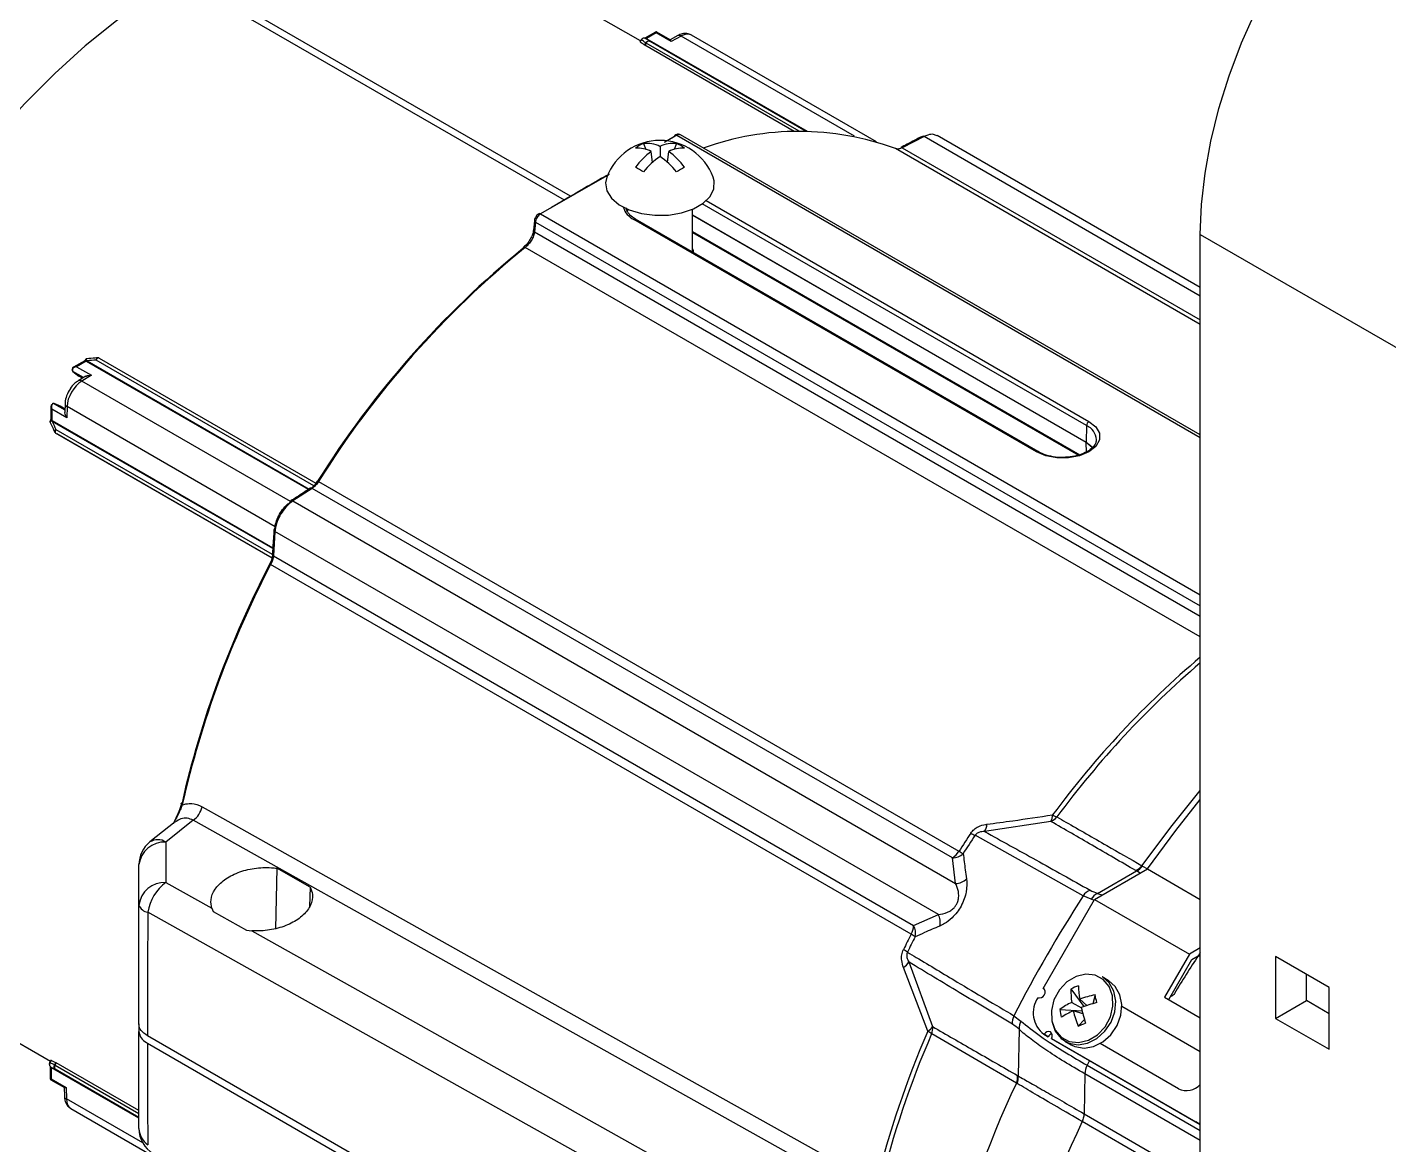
# Model space of a CAD drawing. Extents: x 8 to 113, y 1 to 87.
# Drawn here: x 71.4 to 77.29, y 9.53 to 14.37 of the extents above; entities that cross this region are included whole.
import ezdxf

# ---------------------------------------------------------------- set-up
doc = ezdxf.new("R2010")
doc.units = 0
doc.header["$MEASUREMENT"] = 0
doc.layers.add('OBJECT', color=7, linetype='CONTINUOUS')

msp = doc.modelspace()

# ---------------------------------------------------------------- linework, layer by layer
at = {"layer": 'OBJECT'}
for p, q in [((74.0558, 14.3057), (73.3541, 14.7108)), ((72.0628, 14.5779), (73.7253, 13.6182)), ((73.7536, 13.6345), (72.0911, 14.5942)), ((74.121, 14.3442), (74.0744, 14.3173)), ((74.0811, 14.315), (74.0795, 14.3159)), ((74.0803, 14.3171), (74.0816, 14.3164)), ((74.7743, 13.9149), (74.0811, 14.315)), ((74.1236, 14.3406), (74.0816, 14.3164)), ((74.0816, 14.3164), (74.0835, 14.3154)), ((74.0835, 14.3154), (74.7773, 13.9148)), ((74.1881, 14.3033), (74.1236, 14.3406)), ((74.1849, 14.3102), (74.126, 14.3442)), ((74.2172, 14.3289), (74.184, 14.3107)), ((74.2316, 14.3271), (74.1881, 14.3033)), ((74.9824, 13.8937), (74.2316, 14.3271)), ((75.077, 13.8694), (74.277, 14.3313)), ((74.0586, 14.3105), (74.0535, 14.3017)), ((74.059, 14.3103), (74.0538, 14.3013)), ((74.0592, 14.3107), (74.059, 14.3103)), ((74.0731, 14.2881), (74.0786, 14.2975)), ((74.08, 14.2967), (74.0745, 14.2872)), ((74.7209, 13.9141), (74.0745, 14.2872)), ((74.0786, 14.2975), (74.0787, 14.2977)), ((74.08, 14.2967), (74.0786, 14.2975)), ((74.0801, 14.2968), (74.08, 14.2967)), ((74.742, 13.9147), (74.0801, 14.2968)), ((74.0964, 14.3046), (74.7715, 13.9149)), ((74.0686, 13.8618), (74.0795, 13.8363)), ((74.1404, 13.8493), (74.1404, 13.8056)), ((74.1601, 13.8683), (74.2031, 13.8927)), ((74.2136, 13.8977), (74.1607, 13.8671)), ((74.2121, 13.8618), (74.2012, 13.8363)), ((74.2136, 13.8977), (76.4779, 12.5905)), ((76.4779, 12.6007), (74.2284, 13.8993)), ((75.2827, 13.8918), (75.1884, 13.8434)), ((75.1884, 13.8434), (76.4779, 13.099)), ((76.4779, 13.2018), (75.2827, 13.8918)), ((76.4779, 13.2386), (75.3388, 13.8962)), ((74.1086, 13.7804), (74.1025, 13.8275)), ((74.1722, 13.7804), (74.1782, 13.8275)), ((76.4779, 13.0782), (75.1586, 13.8398)), ((73.9198, 13.7281), (73.6234, 13.557)), ((74.3407, 13.6149), (75.9962, 12.6592)), ((73.6234, 13.557), (76.4779, 11.9091)), ((73.9998, 13.5775), (73.9998, 13.5703)), ((74.2808, 13.3934), (74.2808, 13.5775)), ((74.2808, 13.5524), (75.984, 12.5692)), ((75.984, 12.5685), (74.2808, 13.5517)), ((75.9856, 12.6411), (74.3232, 13.6008)), ((73.6014, 13.5213), (73.5972, 13.4794)), ((73.6014, 13.5213), (76.4779, 11.8608)), ((74.0347, 13.5341), (74.0217, 13.5427)), ((75.7688, 12.5279), (74.0272, 13.5333)), ((75.7763, 12.5286), (74.0347, 13.5341)), ((73.5929, 13.4863), (73.5929, 13.4867)), ((73.5972, 13.4794), (76.4779, 11.8165)), ((74.2808, 13.4818), (75.9561, 12.5146)), ((74.2808, 13.477), (75.9505, 12.5131)), ((76.4779, 13.4686), (77.3618, 12.9584)), ((76.4779, 8.5702), (76.4779, 13.4686)), ((76.4779, 11.7268), (73.5577, 13.4126)), ((71.6517, 12.9219), (71.6032, 12.894)), ((71.6577, 12.9203), (71.6157, 12.8961)), ((71.656, 12.9282), (71.6526, 12.9227)), ((71.6577, 12.9203), (71.6563, 12.921)), ((71.6595, 12.9192), (71.6577, 12.9203)), ((72.6196, 12.3649), (71.6595, 12.9192)), ((71.66, 12.9224), (71.6618, 12.9216)), ((71.6618, 12.9216), (72.6226, 12.3669)), ((72.6432, 12.3807), (71.7008, 12.9248)), ((71.7134, 12.9337), (72.6519, 12.3919)), ((71.6001, 12.8757), (71.6255, 12.8553)), ((71.6005, 12.8754), (71.6001, 12.8757)), ((71.6464, 12.8489), (71.6005, 12.8754)), ((71.6005, 12.8754), (71.6259, 12.855)), ((71.6157, 12.8961), (71.6803, 12.8588)), ((71.6558, 12.8546), (71.6234, 12.8349)), ((71.6259, 12.855), (71.6255, 12.8554)), ((71.6416, 12.846), (71.6259, 12.855)), ((71.6803, 12.8588), (71.6389, 12.8338)), ((72.5412, 12.3129), (71.6389, 12.8338)), ((71.5051, 12.7244), (71.5051, 12.6683)), ((71.5497, 12.7243), (71.5194, 12.7362)), ((71.5194, 12.7362), (71.5199, 12.736)), ((71.5199, 12.736), (71.5658, 12.7095)), ((71.5502, 12.724), (71.5199, 12.736)), ((71.5497, 12.7242), (71.5502, 12.724)), ((71.5502, 12.724), (71.5659, 12.7149)), ((71.5664, 12.7365), (71.5656, 12.6986)), ((71.5752, 12.7236), (71.5741, 12.6752)), ((72.4756, 12.2038), (71.5752, 12.7236)), ((71.5048, 12.6672), (71.5018, 12.6615)), ((71.5051, 12.6683), (71.5047, 12.6672)), ((71.5082, 12.6648), (71.5095, 12.664)), ((71.5741, 12.6752), (71.5095, 12.7125)), ((71.5095, 12.7125), (71.5095, 12.664)), ((71.5104, 12.6597), (71.5088, 12.6609)), ((71.5095, 12.664), (71.5113, 12.663)), ((72.4649, 12.1088), (71.5104, 12.6597)), ((71.5113, 12.663), (72.4651, 12.1124)), ((72.4627, 12.0681), (71.5257, 12.609)), ((71.5257, 12.609), (71.5312, 12.6058)), ((71.5257, 12.609), (71.5257, 12.609)), ((71.5271, 12.6244), (72.4622, 12.0846)), ((72.4627, 12.0681), (71.5312, 12.6058)), ((75.9856, 12.6411), (75.984, 12.5692)), ((75.9849, 12.5269), (75.984, 12.5685)), ((72.6628, 12.3991), (75.4339, 10.7993)), ((72.6354, 12.3696), (72.5516, 12.3151)), ((72.5516, 12.3151), (75.4188, 10.6599)), ((75.4053, 10.7705), (72.6354, 12.3696)), ((72.4746, 12.1832), (72.4676, 12.0772)), ((75.3446, 10.5264), (72.4746, 12.1832)), ((72.4676, 12.0772), (75.2376, 10.4781)), ((75.2271, 10.4401), (72.456, 12.0398)), ((72.0435, 10.9264), (71.9337, 10.8395)), ((72.1214, 10.9334), (72.0026, 10.8393)), ((75.8317, 10.9286), (75.5446, 10.8847)), ((75.9716, 10.6069), (75.5032, 10.8684)), ((72.4827, 10.726), (72.4769, 10.4641)), ((72.6269, 10.6447), (72.4827, 10.726)), ((75.4188, 10.6599), (75.4053, 10.7705)), ((76.0207, 10.5911), (76.2493, 10.723)), ((76.2255, 10.7368), (76.2283, 10.7352)), ((76.2283, 10.7352), (76.2495, 10.7233)), ((76.2493, 10.723), (76.4779, 10.5911)), ((72.0026, 10.6642), (72.2017, 10.5525)), ((76.033, 10.6171), (76.2014, 10.7144)), ((72.6269, 10.6447), (72.6238, 10.5601)), ((76.0054, 10.5921), (75.9716, 10.6069)), ((72.2017, 10.5525), (72.2074, 10.5386)), ((75.7982, 10.2058), (76.0207, 10.5911)), ((76.0183, 10.5869), (76.0054, 10.5921)), ((76.0207, 10.5911), (76.4308, 10.3543)), ((72.2074, 10.5386), (72.3512, 10.4574)), ((75.2376, 10.4781), (75.3446, 10.5264)), ((72.3512, 10.4574), (72.3744, 10.4555)), ((76.4779, 10.3815), (76.4308, 10.3543)), ((75.2166, 10.3203), (75.3196, 10.0404)), ((76.4308, 10.3543), (76.3234, 10.1682)), ((76.3414, 10.1578), (76.4414, 10.331)), ((76.4414, 10.331), (76.4681, 10.3464)), ((76.4779, 10.3442), (76.4697, 10.3489)), ((77.0358, 10.2103), (76.8038, 10.3442)), ((76.8038, 10.3442), (76.8038, 10.0763)), ((70.7935, 10.3002), (71.5029, 9.8907)), ((75.2987, 10.021), (75.1939, 10.2971)), ((76.0796, 10.2408), (76.0534, 10.2559)), ((76.9368, 10.1531), (76.9368, 10.2674)), ((75.9183, 10.2034), (75.9741, 10.1272)), ((77.0358, 9.9425), (77.0358, 10.2103)), ((75.9216, 10.1451), (75.9636, 10.1212)), ((75.9869, 10.1316), (75.9561, 10.1594)), ((76.0231, 10.1783), (76.0132, 10.1398)), ((76.3234, 10.1682), (76.4779, 10.079)), ((76.8038, 10.0763), (76.9368, 10.1531)), ((77.0358, 10.0959), (76.9368, 10.1531)), ((75.6714, 10.0877), (75.7019, 10.0649)), ((75.8702, 10.1151), (75.9667, 10.1082)), ((75.9699, 10.0956), (75.9286, 10.1089)), ((76.1385, 10.1289), (76.4768, 9.9335)), ((76.1385, 10.1289), (76.4774, 9.9332)), ((76.8038, 10.0763), (77.0358, 9.9425)), ((71.8863, 10.052), (71.8863, 10.0194)), ((75.6939, 10.0295), (75.6899, 9.8274)), ((75.9493, 10.0429), (75.9767, 10.0717)), ((75.2349, 8.089), (71.9229, 10.001)), ((71.9229, 9.9684), (75.2349, 8.0564)), ((75.6824, 9.7964), (75.3157, 10.0093)), ((75.8016, 10.0075), (75.802, 10.0073)), ((75.8016, 10.0075), (75.8196, 9.9971)), ((75.82, 9.9969), (75.802, 10.0073)), ((75.8196, 9.9971), (75.82, 9.9969)), ((75.8338, 9.989), (76.4592, 9.6279)), ((75.8338, 9.989), (75.8518, 9.9786)), ((75.8518, 9.9786), (76.4772, 9.6175)), ((75.8924, 9.9771), (75.9186, 9.962)), ((76.3833, 9.7716), (76.045, 9.9669)), ((71.5054, 9.895), (71.5003, 9.8862)), ((71.5007, 9.886), (71.5005, 9.8855)), ((71.5059, 9.8949), (71.5007, 9.886)), ((71.5023, 9.8689), (71.5022, 9.8152)), ((71.5067, 9.8633), (71.5054, 9.8641)), ((71.506, 9.8653), (71.5076, 9.8644)), ((71.5067, 9.8633), (71.5066, 9.8148)), ((71.5085, 9.8622), (71.5067, 9.8633)), ((71.5076, 9.8644), (71.8863, 9.6458)), ((71.8863, 9.6441), (71.5085, 9.8622)), ((71.5215, 9.8753), (71.5216, 9.8754)), ((71.5216, 9.8754), (71.527, 9.8849)), ((71.5285, 9.8841), (71.523, 9.8746)), ((71.523, 9.8746), (71.523, 9.8745)), ((71.523, 9.8745), (71.8863, 9.6648)), ((71.8863, 9.6475), (71.5243, 9.8564)), ((71.8863, 9.6776), (71.5285, 9.8841)), ((75.9987, 9.8938), (75.9882, 9.8734)), ((75.9882, 9.8734), (76.4779, 9.5907)), ((71.5047, 9.8109), (71.5636, 9.7769)), ((71.5066, 9.8148), (71.5712, 9.7776)), ((75.6852, 9.7948), (75.6824, 9.7964)), ((75.9781, 9.836), (75.9755, 9.6632)), ((76.4779, 9.5475), (75.9781, 9.836)), ((71.5627, 9.7774), (71.5634, 9.7395)), ((71.5712, 9.7776), (71.5722, 9.7279)), ((71.9027, 9.5371), (71.5722, 9.7279)), ((71.5913, 9.6864), (72.3975, 9.221)), ((75.9755, 9.6632), (76.4779, 9.3732)), ((76.3713, 9.3966), (75.9673, 9.6298)), ((76.4772, 9.6175), (76.4592, 9.6279))]:
    msp.add_line(p, q, dxfattribs=at)
at = {"layer": 'OBJECT', "flags": 128}
for points in [[(76.4779, 13.4686), (76.483, 13.5987), (76.4982, 13.7336), (76.5234, 13.8721), (76.5585, 14.0131), (76.603, 14.1552), (76.6567, 14.2974), (76.719, 14.4384), (76.7894, 14.577), (76.8673, 14.7121), (76.9522, 14.8424), (77.0431, 14.9668), (77.1394, 15.0844), (77.2403, 15.194), (77.3448, 15.2948), (77.4521, 15.3859), (77.5613, 15.4665), (77.6715, 15.536)], [(72.0628, 14.5779), (71.9255, 14.4913), (71.789, 14.3932), (71.6542, 14.2841), (71.5218, 14.1646), (71.3927, 14.0355), (71.2675, 13.8974), (71.1471, 13.7513), (71.0321, 13.5979), (70.9231, 13.4381), (70.8209, 13.2729)], [(74.0777, 14.3168), (74.0778, 14.3168), (74.0778, 14.3168), (74.0779, 14.3168), (74.0779, 14.3168), (74.0779, 14.3168)], [(74.2136, 13.8977), (74.2116, 13.8986), (74.2098, 13.8991), (74.208, 13.8991), (74.2065, 13.8987), (74.2062, 13.8985), (74.2052, 13.8977), (74.2042, 13.8964), (74.2035, 13.8947), (74.2031, 13.8927)], [(73.9099, 13.7162), (73.9045, 13.6912), (73.91, 13.6572), (73.9301, 13.6251), (73.9633, 13.5969), (74.0077, 13.5743), (74.0604, 13.5588), (74.1181, 13.5513), (74.1773, 13.5524), (74.2341, 13.5619), (74.285, 13.5793), (74.3268, 13.6034), (74.3569, 13.6328), (74.3734, 13.6656), (74.3753, 13.6997), (74.3709, 13.7161)], [(73.5971, 13.5286), (73.5942, 13.4993), (73.5929, 13.4867)], [(75.9962, 12.6592), (76.0258, 12.6357), (76.0413, 12.6081), (76.0413, 12.579), (76.0258, 12.5514), (75.9962, 12.5279), (75.9555, 12.5108), (75.9076, 12.5019), (75.8573, 12.5019), (75.8095, 12.5108), (75.7688, 12.5279)], [(75.984, 12.5692), (76.0104, 12.5482), (76.0121, 12.5461)], [(76.0115, 12.5462), (76.0104, 12.5475), (75.984, 12.5685)], [(72.6628, 12.3991), (72.6609, 12.4001), (72.6594, 12.4009), (72.6582, 12.4015), (72.6574, 12.4018), (72.6571, 12.4018), (72.6571, 12.4016), (72.6576, 12.4011), (72.6585, 12.4003)], [(72.456, 12.0398), (72.4541, 12.0409), (72.4527, 12.0418), (72.4516, 12.0426), (72.4509, 12.0431), (72.4507, 12.0434), (72.4509, 12.0435), (72.4516, 12.0433), (72.4528, 12.0429)], [(76.2255, 10.7368), (76.3559, 10.9112), (76.4779, 11.0617)], [(76.2493, 10.723), (76.3718, 10.8891), (76.4779, 11.0231)], [(72.0737, 11.0005), (72.0719, 11.0017), (72.0706, 11.0029), (72.0696, 11.0041), (72.0692, 11.0053), (72.0692, 11.0061)], [(72.159, 10.9913), (72.247, 10.942), (72.5989, 10.745), (74.0068, 9.9567), (75.0755, 9.3584)], [(75.0381, 9.3016), (74.1802, 9.7815), (73.2639, 10.2941), (72.1214, 10.9334)], [(72.0026, 10.8393), (72.0026, 10.6842), (72.0026, 10.6642)], [(71.8863, 10.5664), (71.8863, 10.7215), (71.8863, 10.7415)], [(76.2178, 10.7049), (76.2014, 10.7144), (76.2014, 10.7144), (76.2014, 10.7144)], [(71.8863, 10.052), (71.8863, 10.2146), (71.8863, 10.3863), (71.8863, 10.5664)], [(75.2857, 8.6523), (75.1202, 8.745), (74.4114, 9.1422), (71.9246, 10.5361)], [(72.3744, 10.4555), (72.9175, 10.1507), (73.8326, 9.6373), (74.6726, 9.166)], [(75.8354, 10.0657), (75.8501, 10.0257), (75.8762, 9.995), (75.9112, 9.9765), (75.9516, 9.972), (75.9935, 9.9821), (76.0328, 10.0056), (76.0657, 10.0403), (76.0889, 10.0829), (76.1001, 10.129), (76.0983, 10.1743), (76.0836, 10.2143), (76.0575, 10.245), (76.0225, 10.2635), (75.9821, 10.268), (75.9402, 10.2579), (75.9009, 10.2344), (75.868, 10.1997), (75.8449, 10.1571), (75.8336, 10.111), (75.8354, 10.0657)], [(75.8363, 10.06), (75.8505, 10.0203), (75.8756, 9.989), (75.9094, 9.9692), (75.9488, 9.9624), (75.9903, 9.9693), (76.0303, 9.9892), (76.0652, 10.0205), (76.0919, 10.0604), (76.1081, 10.1052), (76.1122, 10.151), (76.1039, 10.1937), (76.084, 10.2296), (76.0542, 10.2555), (76.0534, 10.2559)], [(75.7757, 10.1668), (75.7827, 10.1648), (75.7903, 10.166), (75.7974, 10.1704), (75.8029, 10.1771), (75.806, 10.1853), (75.8062, 10.1936), (75.8035, 10.2008), (75.7982, 10.2058)], [(75.9186, 9.962), (75.9356, 9.954), (75.975, 9.9472), (76.0165, 9.9541), (76.0565, 9.9741), (76.0914, 10.0054), (76.1181, 10.0452), (76.1342, 10.09), (76.1383, 10.1359), (76.1301, 10.1786), (76.1102, 10.2145), (76.0804, 10.2403), (76.0796, 10.2408)], [(71.8863, 9.5991), (71.8863, 9.7284), (71.8863, 9.8686), (71.8863, 10.0194)], [(75.8338, 9.989), (75.8369, 9.9971), (75.8371, 10.0054), (75.8344, 10.0126), (75.8291, 10.0176), (75.8222, 10.0197), (75.8146, 10.0184), (75.8075, 10.0141), (75.802, 10.0073)], [(76.4592, 9.6279), (76.4777, 9.62), (76.4779, 9.62)]]:
    msp.add_lwpolyline(points, dxfattribs=at)
at = {"layer": 'OBJECT'}
for centre, radius, start, end in [((74.0767, 14.317), 0.0000924, 80.74508, 136.46919), ((74.0769, 14.314), 0.00296, 63.49957, 71.10272), ((74.0801, 14.3184), 0.0025, 257.20924, 307.37216), ((74.082, 14.3175), 0.00261, 250.8383, 304.73947), ((74.2228, 14.3155), 0.0146, 52.98361, 112.83765), ((74.0474, 14.2904), 0.023, 59.64033, 60.78314), ((74.0595, 14.3113), 0.000692, 205.22377, 245.19552), ((74.1514, 14.4146), 0.1377, 238.11553, 238.804), ((74.7403, 12.7031), 1.2113, 69.80117, 109.9152), ((74.1403, 13.6284), 0.2466, 20.82705, 159.15824), ((74.1332, 13.7102), 0.1648, 113.06744, 126.91252), ((74.082, 13.7263), 0.1361, 64.6072, 95.62513), ((74.1987, 13.7263), 0.1361, 84.3648, 115.38593), ((74.1475, 13.7102), 0.1648, 53.08053, 66.92485), ((75.184, 13.838), 0.00698, 51.06577, 110.21212), ((75.2784, 13.8868), 0.00656, 48.93303, 112.53628), ((74.0405, 13.7036), 0.1385, 63.41396, 92.59327), ((74.2874, 13.5744), 0.3134, 126.1565, 143.87932), ((74.3575, 13.4987), 0.3759, 125.2793, 140.20811), ((73.9233, 13.4988), 0.3758, 39.78216, 54.71446), ((74.2402, 13.7036), 0.1385, 87.39794, 116.57838), ((73.9933, 13.5745), 0.3134, 36.11193, 53.83644), ((73.4107, 12.6393), 1.2817, 59.11486, 60.89052), ((74.8717, 12.6361), 1.2853, 119.1047, 120.87526), ((73.619, 13.551), 0.00739, 53.85088, 116.62983), ((74.0616, 13.609), 0.0831, 195.97348, 245.57644), ((73.6051, 13.5284), 0.00799, 177.49041, 242.62037), ((74.0316, 13.5276), 0.00721, 64.15733, 127.15209), ((73.6011, 13.4866), 0.00817, 182.36282, 242.16955), ((76.1403, 10.2232), 4.1064, 129.12913, 147.98321), ((76.1623, 10.2109), 4.1273, 129.12912, 147.98322), ((73.5535, 13.4098), 0.00478, 127.20751, 193.63073), ((73.5533, 13.4072), 0.0069, 50.26794, 112.25385), ((71.6617, 12.9185), 0.00668, 118.37744, 127.85242), ((71.6544, 12.9263), 0.00682, 298.72078, 325.01713), ((71.6533, 12.9116), 0.0125, 65.72432, 67.50888), ((71.6558, 12.9252), 0.00707, 301.721, 329.11907), ((71.599, 12.8836), 0.00251, 114.28433, 174.25819), ((71.5989, 12.884), 0.00234, 183.25206, 248.04559), ((71.606, 12.8812), 0.00804, 175.54495, 226.43014), ((71.6302, 12.8216), 0.015, 54.38227, 117.12419), ((71.5116, 12.7329), 0.00252, 54.4146, 114.25139), ((71.5176, 12.7283), 0.00801, 73.32679, 124.34722), ((71.5814, 12.7372), 0.015, 182.82276, 245.65962), ((71.5131, 12.6614), 0.00669, 172.08804, 181.55204), ((71.5147, 12.6719), 0.0122, 232.49366, 234.31451), ((71.5026, 12.6638), 0.00684, 334.91311, 1.16733), ((71.5042, 12.6632), 0.00708, 330.81098, 358.17561), ((76.0087, 12.6397), 0.0231, 122.67424, 176.45978), ((75.9579, 12.5763), 0.0705, 3.54638, 66.90464), ((75.9981, 12.5688), 0.0141, 178.69957, 181.30043), ((75.7732, 12.5222), 0.0072, 63.6684, 127.19404), ((72.631, 12.363), 0.0079, 56.50345, 118.66724), ((72.5478, 12.3095), 0.00738, 125.9516, 180.83483), ((72.5473, 12.3085), 0.00793, 56.63005, 118.5991), ((72.4774, 12.1892), 0.00718, 118.21808, 173.00105), ((72.4781, 12.1902), 0.00783, 180.82692, 243.71627), ((72.471, 12.0842), 0.00782, 181.32009, 243.81063), ((76.2147, 10.0724), 4.2468, 152.35363, 167.26038), ((76.237, 10.0592), 4.2684, 152.35363, 167.26037), ((79.0588, 8.5819), 4.0009, 130.17231, 143.58801), ((79.0971, 8.5575), 4.0259, 130.58648, 143.57604), ((72.073, 11.0049), 0.00398, 98.42623, 162.49675), ((72.063, 11.0125), 0.0983, 306.44461, 347.55463), ((75.784, 10.956), 0.055, 330.10021, 0.79781), ((75.8901, 11.0404), 0.098, 238.55247, 250.66533), ((75.4979, 10.9164), 0.0564, 325.91708, 359.88234), ((75.8073, 10.9885), 0.0647, 292.12516, 321.10691), ((72.0113, 10.7415), 0.125, 128.38396, 180), ((71.9972, 10.7276), 0.1118, 87.27378, 172.85851), ((71.968, 10.7835), 0.0657, 58.20812, 121.49862), ((79.3532, 8.3052), 4.6455, 146.37326, 147.5286), ((79.3824, 8.2884), 4.6588, 146.37318, 147.52877), ((75.5751, 11.0288), 0.1758, 239.17816, 245.88363), ((75.3594, 10.8447), 0.0872, 301.71991, 328.61564), ((75.4037, 10.8413), 0.0707, 271.30627, 313.07243), ((75.5641, 11.0197), 0.256, 239.43365, 244.0317), ((76.1739, 10.7763), 0.0649, 292.15113, 322.58593), ((76.1767, 10.7742), 0.0647, 292.46211, 322.88123), ((71.9972, 10.5525), 0.1118, 87.27378, 172.85851), ((72.1195, 10.5053), 0.1973, 126.32631, 171.02057), ((75.4165, 10.7309), 0.071, 271.92646, 314.77724), ((80.8386, 7.4461), 5.8032, 146.99867, 152.92301), ((76.0259, 10.5708), 0.0652, 112.38045, 146.33137), ((76.06, 10.5595), 0.0636, 115.07133, 149.10102), ((71.9295, 10.5816), 0.0458, 199.31472, 263.81423), ((75.2819, 10.4932), 0.0709, 345.79539, 27.87268), ((79.3501, 8.3037), 4.6436, 152.60864, 153.52199), ((79.3835, 8.2847), 4.6616, 152.60891, 153.52154), ((75.1498, 10.4819), 0.0878, 331.60287, 357.56296), ((75.1078, 10.2283), 0.2431, 55.7595, 60.6028), ((75.1756, 10.4444), 0.0706, 347.63949, 28.5758), ((75.1052, 10.216), 0.1811, 54.29673, 60.8042), ((75.1663, 10.3467), 0.0568, 299.10785, 332.34859), ((81.5383, 7.0429), 6.0515, 146.88591, 148.7325), ((76.5555, 10.2931), 0.1024, 139.31731, 146.94602), ((76.2241, 10.1916), 0.3061, 177.80021, 188.7329), ((76.0218, 9.9985), 0.2295, 108.09095, 116.82336), ((76.3751, 10.2292), 0.4248, 181.68632, 189.45616), ((75.87, 10.1004), 0.1153, 144.81497, 233.64857), ((76.051, 9.8644), 0.3091, 114.75416, 125.80255), ((76.1235, 9.6949), 0.4937, 101.73139, 109.81299), ((76.2111, 9.4631), 0.7051, 104.91398, 110.59042), ((75.1299, 9.9881), 0.9133, 9.85624, 12.02229), ((75.7299, 10.0586), 0.0653, 153.57404, 186.60711), ((76.0951, 10.141), 0.2265, 186.56745, 195.31115), ((76.0997, 9.7253), 0.42, 114.03819, 122.06187), ((76.4251, 10.2282), 0.5107, 193.51892, 201.28567), ((76.6912, 10.2875), 0.7464, 192.72145, 198.05335), ((79.1271, 8.3626), 4.1722, 156.57813, 166.19068), ((75.2726, 10.0701), 0.0556, 297.95993, 327.63971), ((75.2517, 9.9348), 0.0982, 49.36125, 61.44866), ((75.2552, 10.0326), 0.0649, 338.90359, 6.86442), ((75.7574, 10.0337), 0.0637, 150.61885, 183.74857), ((75.5659, 11.0161), 1.046, 291.49967, 293.41392), ((79.1558, 8.3457), 4.185, 156.5781, 166.1907), ((75.841, 9.9856), 0.0239, 101.7098, 151.75057), ((71.5001, 9.885), 0.00066, 54.30326, 96.3964), ((71.4843, 9.8577), 0.0327, 59.79673, 60.60066), ((71.5037, 9.8672), 0.0000946, 163.30896, 219.91043), ((71.5037, 9.8672), 0.0000717, 232.71529, 268.76243), ((71.5064, 9.8685), 0.00282, 228.71404, 236.68745), ((71.5042, 9.8637), 0.00251, 352.53164, 42.53255), ((71.5059, 9.8624), 0.00262, 355.15508, 48.91565), ((71.4672, 9.7731), 0.1158, 61.19013, 62.00893), ((71.1003, 9.1432), 0.8448, 59.97361, 60.08582), ((76.0655, 9.8324), 0.0874, 152.06335, 177.60458), ((79.6645, 7.9159), 4.4038, 154.72082, 178.28524), ((75.6224, 9.8214), 0.065, 337.42505, 6.84343), ((75.6254, 9.82), 0.0649, 337.1302, 6.53023), ((76.4176, 9.8457), 0.0816, 245.16265, 317.56675), ((71.5773, 9.7409), 0.0139, 185.62935, 248.55205), ((75.8905, 9.6664), 0.0851, 334.5118, 357.82459), ((80.1653, 7.6336), 4.6485, 154.56787, 177.02602), ((72.0113, 9.5991), 0.125, 180, 239.54171), ((71.9744, 9.6021), 0.0882, 181.9317, 235.56954)]:
    msp.add_arc(centre, radius, start, end, dxfattribs=at)
for centre, major_axis, ratio, start_param, end_param in [((72.6858, 12.1522), (1.2997, 2.223), 0.828547, 6.221542, 6.230212), ((74.1235, 14.3283), (-0.0023, 0.0159), 0.167536, 5.564902, 6.349645), ((74.1235, 14.3283), (0.0023, 0.0159), 0.166588, 6.217126, 7.001296), ((74.2305, 14.2542), (0.0472, 0.0767), 0.577092, 0.01645, 0.80062), ((72.6646, 12.1644), (1.2877, 2.201), 0.836784, 6.215928, 6.226889), ((72.674, 12.159), (1.2927, 2.2096), 0.836784, 6.221302, 6.232214), ((72.6858, 12.1522), (4.6073, 0.2008), 0.18055, 1.778369, 1.787039), ((71.6157, 12.8839), (0.0175, -0.0038), 0.676342, 1.716169, 3.286965), ((71.6157, 12.8839), (0.0175, 0.0038), 0.676297, 1.424557, 2.995353), ((71.6378, 12.7609), (0.045, 0.0779), 0.558374, 0.784189, 2.354985), ((71.5201, 12.7186), (-0.012, 0.0133), 0.67542, 6.137036, 7.707832), ((71.5201, 12.7186), (-0.0055, 0.017), 0.675471, 0.145158, 1.715955), ((72.6858, 12.1522), (-2.1268, 4.0897), 0.179632, 1.353768, 1.362437), ((72.0113, 12.542), (0.0619, 3.6533), 0.017273, 2.152366, 2.340269), ((72.0113, 12.542), (0.0619, 3.6533), 0.017273, 2.352788, 2.540692), ((72.674, 12.159), (1.2927, 2.2096), 0.836784, 3.204714, 3.215626), ((72.6646, 12.1644), (1.2877, 2.201), 0.836784, 3.210039, 3.221), ((72.6858, 12.1522), (1.2997, 2.223), 0.828547, 3.206148, 3.214817), ((71.5172, 9.821), (0.015, 0.0059), 0.166209, 3.07553, 3.861501), ((71.5172, 9.821), (0.0126, 0.01), 0.167292, 2.421487, 3.208113), ((71.6348, 9.7652), (0.0428, 0.0792), 0.577046, 2.33852, 3.125146)]:
    msp.add_ellipse(centre, major_axis=major_axis, ratio=ratio, start_param=start_param, end_param=end_param, dxfattribs=at)
for points, knots in [([(74.0767, 14.3171), (74.0747, 14.3174), (74.0708, 14.3181), (74.0653, 14.3165), (74.0614, 14.3138), (74.0598, 14.3115), (74.0592, 14.3107)], [0, 0, 0, 0, 0.303059, 0.584921, 0.848607, 1, 1, 1, 1]), ([(74.0752, 14.3172), (74.0762, 14.3174), (74.0779, 14.3178), (74.0796, 14.3173), (74.0803, 14.3171)], [0, 0, 0, 0, 0.590564, 1, 1, 1, 1]), ([(74.0782, 14.3166), (74.0781, 14.3167), (74.0777, 14.3168), (74.0771, 14.317), (74.0767, 14.3171), (74.0767, 14.3171)], [0, 0, 0, 0, 0.264464, 0.86603, 1, 1, 1, 1]), ([(74.0777, 14.3168), (74.0777, 14.3168), (74.0776, 14.3169), (74.0774, 14.3169), (74.0771, 14.317), (74.0769, 14.3171), (74.0768, 14.3171)], [0, 0, 0, 0, 0.063188, 0.215309, 0.602748, 1, 1, 1, 1]), ([(74.0779, 14.3168), (74.0783, 14.3167), (74.0789, 14.3166), (74.0798, 14.3169), (74.0802, 14.317), (74.0803, 14.3171)], [0, 0, 0, 0, 0.531763, 0.875867, 1, 1, 1, 1]), ([(74.0803, 14.3171), (74.0802, 14.317), (74.0799, 14.3168), (74.0792, 14.3165), (74.0786, 14.3166), (74.0782, 14.3166)], [0, 0, 0, 0, 0.127334, 0.466784, 1, 1, 1, 1]), ([(74.0795, 14.3159), (74.0791, 14.3162), (74.0787, 14.3164), (74.0782, 14.3166), (74.0782, 14.3166)], [0, 0, 0, 0, 0.973019, 1, 1, 1, 1]), ([(74.1263, 14.344), (74.1263, 14.344), (74.1258, 14.3444), (74.1246, 14.3448), (74.1229, 14.3449), (74.1215, 14.3445), (74.121, 14.3441), (74.1209, 14.344)], [0, 0, 0, 0, 0.013816, 0.317937, 0.633176, 0.928831, 1, 1, 1, 1]), ([(74.2747, 14.3318), (74.2689, 14.3343), (74.2567, 14.3395), (74.2362, 14.3376), (74.2234, 14.3318), (74.2172, 14.3289)], [0, 0, 0, 0, 0.313145, 0.664123, 1, 1, 1, 1]), ([(74.0538, 14.3013), (74.0536, 14.3015), (74.0534, 14.3016), (74.0535, 14.3016), (74.0535, 14.3016)], [0, 0, 0, 0, 0.78208, 1, 1, 1, 1]), ([(74.059, 14.3112), (74.0589, 14.311), (74.0588, 14.3108), (74.0586, 14.3105), (74.0586, 14.3105)], [0, 0, 0, 0, 0.790142, 1, 1, 1, 1]), ([(74.0745, 14.2872), (74.0741, 14.2874), (74.0736, 14.2878), (74.0732, 14.288), (74.0731, 14.2881)], [0, 0, 0, 0, 0.642116, 1, 1, 1, 1]), ([(74.0787, 14.2977), (74.0796, 14.299), (74.0816, 14.3017), (74.0857, 14.3045), (74.0901, 14.3059), (74.0938, 14.3056), (74.0958, 14.3049), (74.0964, 14.3046), (74.0964, 14.3046)], [0, 0, 0, 0, 0.220241, 0.440413, 0.662368, 0.887718, 0.990533, 1, 1, 1, 1]), ([(74.0964, 14.3046), (74.0964, 14.3046), (74.0958, 14.3049), (74.0941, 14.3054), (74.0908, 14.3054), (74.0868, 14.3038), (74.0829, 14.3009), (74.081, 14.2982), (74.0801, 14.2968)], [0, 0, 0, 0, 0.009447, 0.112287, 0.337627, 0.559585, 0.779762, 1, 1, 1, 1]), ([(74.1881, 14.3033), (74.1881, 14.3033), (74.1874, 14.3058), (74.1864, 14.3091), (74.1851, 14.3097), (74.1847, 14.3098)], [0, 0, 0, 0, 0.011384, 0.702682, 1, 1, 1, 1]), ([(74.2282, 13.899), (74.2267, 13.8998), (74.2231, 13.9019), (74.2164, 13.9021), (74.2105, 13.9009), (74.2074, 13.8989), (74.2063, 13.8982)], [0, 0, 0, 0, 0.222616, 0.526672, 0.835397, 1, 1, 1, 1]), ([(75.3382, 13.8951), (75.3337, 13.8976), (75.323, 13.9034), (75.3027, 13.9008), (75.2882, 13.8943), (75.2827, 13.8918)], [0, 0, 0, 0, 0.308736, 0.736533, 1, 1, 1, 1]), ([(74.2282, 13.899), (74.227, 13.8996), (74.224, 13.9012), (74.2187, 13.9003), (74.2149, 13.8984), (74.2136, 13.8977)], [0, 0, 0, 0, 0.322771, 0.751763, 1, 1, 1, 1]), ([(75.1884, 13.8434), (75.1831, 13.8412), (75.1719, 13.8366), (75.1632, 13.8387), (75.1586, 13.8398)], [0, 0, 0, 0, 0.473398, 1, 1, 1, 1]), ([(75.2759, 13.8929), (75.2538, 13.8816), (75.2223, 13.8655), (75.191, 13.8493), (75.1816, 13.8444)], [0, 0, 0, 0, 0.7000041, 1, 1, 1, 1]), ([(73.6697, 13.5855), (73.6857, 13.5949), (73.7653, 13.6419), (73.8461, 13.6883), (73.9107, 13.7254)], [0, 0, 0, 0, 0.20032, 1, 1, 1, 1]), ([(73.6159, 13.5573), (73.6145, 13.5566), (73.6101, 13.5542), (73.6041, 13.5471), (73.5987, 13.5379), (73.5979, 13.5315), (73.5976, 13.5287)], [0, 0, 0, 0, 0.138381, 0.439574, 0.753493, 1, 1, 1, 1]), ([(73.6234, 13.557), (73.621, 13.5553), (73.6163, 13.5521), (73.6098, 13.5442), (73.6048, 13.5354), (73.6021, 13.5274), (73.6016, 13.523), (73.6014, 13.5213)], [0, 0, 0, 0, 0.218059, 0.436117, 0.654231, 0.872517, 1, 1, 1, 1]), ([(74.0217, 13.5427), (74.0215, 13.5429), (74.0127, 13.5487), (74.0022, 13.5624), (73.9945, 13.5758), (73.9956, 13.5828), (73.9957, 13.5834)], [0, 0, 0, 0, 0.009167, 0.481321, 0.957012, 1, 1, 1, 1]), ([(73.5924, 13.4863), (73.5922, 13.4835), (73.5916, 13.4754), (73.5852, 13.458), (73.5736, 13.4378), (73.5608, 13.4219), (73.5529, 13.416), (73.5503, 13.4141)], [0, 0, 0, 0, 0.126762, 0.367097, 0.619906, 0.877147, 1, 1, 1, 1]), ([(73.5972, 13.4794), (73.5961, 13.4737), (73.5938, 13.4621), (73.5846, 13.4434), (73.5723, 13.4257), (73.5626, 13.417), (73.5577, 13.4126)], [0, 0, 0, 0, 0.249668, 0.499372, 0.748128, 1, 1, 1, 1]), ([(74.2847, 13.3933), (74.2849, 13.3941), (74.2864, 13.399), (74.2834, 13.4038), (74.2808, 13.4079)], [0, 0, 0, 0, 0.1466132, 1, 1, 1, 1]), ([(71.6525, 12.9227), (71.6524, 12.9226), (71.6523, 12.9223), (71.652, 12.9222), (71.6518, 12.9221)], [0, 0, 0, 0, 0.419094, 1, 1, 1, 1]), ([(71.6563, 12.921), (71.6558, 12.9212), (71.6542, 12.9219), (71.6526, 12.9223), (71.652, 12.9219), (71.6518, 12.9218)], [0, 0, 0, 0, 0.265405, 0.716569, 1, 1, 1, 1]), ([(71.6527, 12.9226), (71.6529, 12.923), (71.6534, 12.924), (71.6552, 12.9244), (71.6569, 12.9239), (71.6576, 12.9237)], [0, 0, 0, 0, 0.259684, 0.672359, 1, 1, 1, 1]), ([(71.6576, 12.9237), (71.657, 12.9249), (71.6558, 12.927), (71.6559, 12.9278), (71.656, 12.9282)], [0, 0, 0, 0, 0.532606, 1, 1, 1, 1]), ([(71.6603, 12.9308), (71.6601, 12.9308), (71.6592, 12.9308), (71.6576, 12.93), (71.6563, 12.929), (71.656, 12.9282), (71.656, 12.9282)], [0, 0, 0, 0, 0.114941, 0.530448, 0.959928, 1, 1, 1, 1]), ([(71.6563, 12.921), (71.6564, 12.921), (71.6567, 12.9213), (71.6573, 12.9219), (71.6578, 12.9226), (71.6581, 12.9231)], [0, 0, 0, 0, 0.1241272, 0.4682484, 1, 1, 1, 1]), ([(71.6585, 12.9229), (71.6581, 12.9225), (71.6576, 12.9218), (71.6568, 12.9212), (71.6564, 12.921), (71.6563, 12.921)], [0, 0, 0, 0, 0.533187, 0.872784, 1, 1, 1, 1]), ([(71.6581, 12.9231), (71.6581, 12.9231), (71.6581, 12.9231), (71.6581, 12.9232), (71.6581, 12.9233), (71.6579, 12.9235), (71.6577, 12.9237), (71.6576, 12.9237)], [0, 0, 0, 0, 0.032647, 0.074772, 0.183229, 0.638254, 1, 1, 1, 1]), ([(71.6604, 12.9308), (71.6599, 12.9307), (71.6589, 12.9303), (71.6582, 12.928), (71.6584, 12.9256), (71.6586, 12.9244)], [0, 0, 0, 0, 0.319661, 0.649618, 1, 1, 1, 1]), ([(71.6586, 12.9244), (71.6586, 12.9241), (71.6586, 12.9238), (71.6586, 12.9233), (71.6585, 12.923), (71.6585, 12.9229)], [0, 0, 0, 0, 0.5070186, 0.8253404, 1, 1, 1, 1]), ([(71.6585, 12.9229), (71.6585, 12.9229), (71.659, 12.9228), (71.6595, 12.9226), (71.66, 12.9224)], [0, 0, 0, 0, 0.026958, 1, 1, 1, 1]), ([(71.7092, 12.9348), (71.7051, 12.9344), (71.6886, 12.9331), (71.672, 12.9318), (71.6597, 12.9308)], [0, 0, 0, 0, 0.249951, 1, 1, 1, 1]), ([(71.7008, 12.9248), (71.7008, 12.9249), (71.701, 12.9257), (71.7018, 12.928), (71.7035, 12.9313), (71.706, 12.9338), (71.7079, 12.9349), (71.7087, 12.9347), (71.7088, 12.9347)], [0, 0, 0, 0, 0.01206, 0.143006, 0.430011, 0.712707, 0.993122, 1, 1, 1, 1]), ([(71.7134, 12.9337), (71.7125, 12.934), (71.7107, 12.9346), (71.7076, 12.9335), (71.7045, 12.931), (71.7023, 12.9279), (71.7012, 12.9256), (71.7008, 12.9249), (71.7008, 12.9248)], [0, 0, 0, 0, 0.220241, 0.440416, 0.662375, 0.887721, 0.990552, 1, 1, 1, 1]), ([(71.7132, 12.9336), (71.7129, 12.9338), (71.7117, 12.9347), (71.71, 12.935), (71.7088, 12.9347), (71.7088, 12.9347)], [0, 0, 0, 0, 0.254483, 0.95751, 1, 1, 1, 1]), ([(71.5966, 12.8839), (71.5967, 12.8822), (71.597, 12.8793), (71.5988, 12.8767), (71.5999, 12.8758), (71.6001, 12.8757)], [0, 0, 0, 0, 0.532814, 0.938531, 1, 1, 1, 1]), ([(71.6559, 12.8544), (71.6566, 12.8549), (71.6596, 12.8569), (71.668, 12.8589), (71.6758, 12.8593), (71.6802, 12.8588), (71.6803, 12.8588)], [0, 0, 0, 0, 0.124562, 0.50798, 0.992029, 1, 1, 1, 1]), ([(71.5879, 12.7996), (71.5825, 12.7901), (71.5716, 12.7712), (71.5669, 12.7491), (71.5665, 12.738), (71.5664, 12.7365)], [0, 0, 0, 0, 0.467198, 0.930549, 1, 1, 1, 1]), ([(71.6234, 12.8349), (71.6187, 12.8317), (71.6059, 12.8227), (71.5931, 12.8099), (71.588, 12.7999), (71.5879, 12.7996)], [0, 0, 0, 0, 0.354291, 0.985067, 1, 1, 1, 1]), ([(71.5194, 12.7362), (71.5181, 12.7365), (71.5157, 12.7371), (71.5127, 12.7363), (71.5111, 12.7354), (71.5106, 12.7352)], [0, 0, 0, 0, 0.428179, 0.819586, 1, 1, 1, 1]), ([(71.5064, 12.6623), (71.5059, 12.6629), (71.5047, 12.6641), (71.5042, 12.6658), (71.5047, 12.6667), (71.5049, 12.6671)], [0, 0, 0, 0, 0.330589, 0.746967, 1, 1, 1, 1]), ([(71.5052, 12.6683), (71.5052, 12.668), (71.5052, 12.6674), (71.5063, 12.6661), (71.5077, 12.6652), (71.5082, 12.6648)], [0, 0, 0, 0, 0.284781, 0.735095, 1, 1, 1, 1]), ([(71.5073, 12.6622), (71.5075, 12.6627), (71.5079, 12.6635), (71.5081, 12.6643), (71.5082, 12.6647), (71.5082, 12.6648)], [0, 0, 0, 0, 0.531785, 0.875778, 1, 1, 1, 1]), ([(71.5082, 12.6648), (71.5082, 12.6647), (71.5082, 12.6643), (71.5081, 12.6633), (71.5078, 12.6625), (71.5076, 12.662)], [0, 0, 0, 0, 0.127379, 0.466811, 1, 1, 1, 1]), ([(71.5741, 12.6752), (71.5741, 12.6752), (71.5715, 12.6789), (71.5679, 12.6858), (71.5655, 12.6941), (71.5657, 12.6977), (71.5658, 12.6986)], [0, 0, 0, 0, 0.007963, 0.491353, 0.87425, 1, 1, 1, 1]), ([(71.5018, 12.6615), (71.5017, 12.6614), (71.5012, 12.6607), (71.501, 12.6589), (71.5012, 12.6572), (71.5017, 12.6564), (71.5017, 12.6563)], [0, 0, 0, 0, 0.087511, 0.489598, 0.913769, 1, 1, 1, 1]), ([(71.5013, 12.657), (71.5031, 12.6533), (71.5102, 12.6383), (71.5173, 12.6233), (71.5227, 12.6121)], [0, 0, 0, 0, 0.250051, 1, 1, 1, 1]), ([(71.5064, 12.6612), (71.5051, 12.6606), (71.5026, 12.6594), (71.5012, 12.6577), (71.5017, 12.6568), (71.5018, 12.6564)], [0, 0, 0, 0, 0.405475, 0.782589, 1, 1, 1, 1]), ([(71.5019, 12.6615), (71.5019, 12.6615), (71.5018, 12.6619), (71.5032, 12.6622), (71.5054, 12.6623), (71.5064, 12.6623)], [0, 0, 0, 0, 0.096505, 0.534626, 1, 1, 1, 1]), ([(71.5064, 12.6623), (71.5065, 12.6623), (71.5067, 12.6622), (71.5069, 12.6622), (71.507, 12.6621), (71.5071, 12.6621), (71.5072, 12.6621), (71.5072, 12.6622), (71.5073, 12.6622), (71.5073, 12.6622), (71.5073, 12.6622)], [0, 0, 0, 0, 0.330558, 0.552375, 0.701626, 0.802932, 0.903968, 0.945335, 0.979382, 1, 1, 1, 1]), ([(71.5076, 12.662), (71.5075, 12.6619), (71.5072, 12.6615), (71.5067, 12.6613), (71.5064, 12.6612), (71.5064, 12.6612)], [0, 0, 0, 0, 0.264419, 0.86598, 1, 1, 1, 1]), ([(71.5088, 12.6609), (71.5084, 12.6613), (71.508, 12.6616), (71.5076, 12.662), (71.5076, 12.662)], [0, 0, 0, 0, 0.973034, 1, 1, 1, 1]), ([(71.5225, 12.6125), (71.5225, 12.6125), (71.5219, 12.6132), (71.5219, 12.6154), (71.5228, 12.6188), (71.5249, 12.6219), (71.5265, 12.6238), (71.527, 12.6243), (71.5271, 12.6244)], [0, 0, 0, 0, 0.008456, 0.288431, 0.570664, 0.857209, 0.987955, 1, 1, 1, 1]), ([(71.5226, 12.6127), (71.5229, 12.612), (71.5235, 12.6105), (71.525, 12.6096), (71.5257, 12.6092)], [0, 0, 0, 0, 0.465702, 1, 1, 1, 1]), ([(71.5271, 12.6244), (71.5271, 12.6243), (71.5266, 12.6237), (71.5252, 12.6216), (71.5236, 12.6181), (71.5229, 12.6141), (71.5235, 12.6109), (71.525, 12.6096), (71.5257, 12.609)], [0, 0, 0, 0, 0.009456, 0.11229, 0.337629, 0.559592, 0.779758, 1, 1, 1, 1]), ([(76.0272, 12.5805), (76.027, 12.5757), (76.0267, 12.5648), (76.0139, 12.5464), (75.9899, 12.5277), (75.9557, 12.5131), (75.9158, 12.5041), (75.8875, 12.5038), (75.8734, 12.5037)], [0, 0, 0, 0, 0.131191, 0.298408, 0.477141, 0.652152, 0.827103, 1, 1, 1, 1]), ([(75.8734, 12.5037), (75.8732, 12.5037), (75.8588, 12.503), (75.8305, 12.5081), (75.7979, 12.5172), (75.782, 12.5256), (75.7763, 12.5286)], [0, 0, 0, 0, 0.006218, 0.395138, 0.782364, 1, 1, 1, 1]), ([(72.6272, 12.3699), (72.6076, 12.3572), (72.5796, 12.3391), (72.5518, 12.3209), (72.5435, 12.3154)], [0, 0, 0, 0, 0.700006, 1, 1, 1, 1]), ([(72.6321, 12.3706), (72.6352, 12.373), (72.6448, 12.3804), (72.653, 12.3923), (72.6585, 12.4003)], [0, 0, 0, 0, 0.326466, 1, 1, 1, 1]), ([(72.6628, 12.3991), (72.6588, 12.3934), (72.6509, 12.3822), (72.641, 12.3734), (72.6359, 12.37), (72.6354, 12.3696)], [0, 0, 0, 0, 0.471916, 0.943784, 1, 1, 1, 1]), ([(72.5516, 12.3151), (72.5434, 12.3089), (72.5269, 12.2965), (72.5043, 12.2676), (72.4868, 12.2351), (72.4771, 12.2057), (72.4753, 12.1894), (72.4746, 12.1832)], [0, 0, 0, 0, 0.216872, 0.433758, 0.650331, 0.86677, 1, 1, 1, 1]), ([(72.474, 12.1955), (72.4753, 12.2044), (72.4778, 12.2221), (72.49, 12.2514), (72.507, 12.2784), (72.5248, 12.2981), (72.5361, 12.3063), (72.5404, 12.3094)], [0, 0, 0, 0, 0.2168, 0.433617, 0.650078, 0.866405, 1, 1, 1, 1]), ([(72.4703, 12.1901), (72.4686, 12.1654), (72.4661, 12.1301), (72.464, 12.0947), (72.4633, 12.084)], [0, 0, 0, 0, 0.7000058, 1, 1, 1, 1]), ([(72.4528, 12.0429), (72.4565, 12.0508), (72.4625, 12.0635), (72.4643, 12.0752), (72.465, 12.0797)], [0, 0, 0, 0, 0.623283, 1, 1, 1, 1]), ([(72.4676, 12.0772), (72.4667, 12.0714), (72.465, 12.0595), (72.459, 12.0465), (72.456, 12.0398)], [0, 0, 0, 0, 0.487924, 1, 1, 1, 1]), ([(72.0691, 11.0061), (72.069, 11.0054), (72.067, 10.9942), (72.0582, 10.9694), (72.0458, 10.9406), (72.0364, 10.9237), (72.0336, 10.9186)], [0, 0, 0, 0, 0.025862, 0.400481, 0.817155, 1, 1, 1, 1]), ([(72.0737, 11.0005), (72.0677, 10.9855), (72.0569, 10.9588), (72.0416, 10.9316), (72.0349, 10.9196)], [0, 0, 0, 0, 0.560099, 1, 1, 1, 1]), ([(72.0737, 11.0005), (72.0834, 11.003), (72.1072, 11.0091), (72.1371, 11.0027), (72.1552, 10.9933), (72.159, 10.9913)], [0, 0, 0, 0, 0.355604, 0.866053, 1, 1, 1, 1]), ([(75.5543, 10.9162), (75.5916, 10.9212), (75.6857, 10.9338), (75.7813, 10.9481), (75.839, 10.9568)], [0, 0, 0, 0, 0.396331, 1, 1, 1, 1]), ([(72.1214, 10.9334), (72.1127, 10.9373), (72.0953, 10.9452), (72.0673, 10.942), (72.0515, 10.9314), (72.0436, 10.9262)], [0, 0, 0, 0, 0.3373255, 0.6743834, 1, 1, 1, 1]), ([(75.485, 10.8778), (75.4895, 10.8835), (75.4985, 10.8948), (75.5209, 10.9085), (75.54, 10.9142), (75.5525, 10.916), (75.5543, 10.9162)], [0, 0, 0, 0, 0.254854, 0.508629, 0.928588, 1, 1, 1, 1]), ([(76.1984, 10.7161), (76.1354, 10.7526), (76.0129, 10.8236), (75.8909, 10.8942), (75.8317, 10.9286)], [0, 0, 0, 0, 0.514049, 1, 1, 1, 1]), ([(75.8577, 10.9479), (75.8704, 10.9406), (75.9421, 10.8995), (76.0646, 10.8292), (76.1746, 10.766), (76.2255, 10.7368)], [0, 0, 0, 0, 0.1041979, 0.5858463, 1, 1, 1, 1]), ([(75.5446, 10.8847), (75.5366, 10.8844), (75.5263, 10.8841), (75.5131, 10.8781), (75.507, 10.8736), (75.5043, 10.8698), (75.5032, 10.8684)], [0, 0, 0, 0, 0.580898, 0.740076, 0.900892, 1, 1, 1, 1]), ([(75.5446, 10.8847), (75.6187, 10.8438), (75.7711, 10.7597), (75.923, 10.6747), (76.0011, 10.6311)], [0, 0, 0, 0, 0.486656, 1, 1, 1, 1]), ([(75.452, 10.7896), (75.4549, 10.766), (75.4593, 10.7296), (75.4646, 10.6933), (75.4665, 10.6805)], [0, 0, 0, 0, 0.648493, 1, 1, 1, 1]), ([(72.2017, 10.5525), (72.1993, 10.5648), (72.194, 10.5922), (72.2121, 10.6359), (72.2529, 10.6772), (72.3129, 10.7092), (72.3845, 10.7277), (72.4434, 10.7305), (72.4749, 10.7269), (72.4827, 10.726)], [0, 0, 0, 0, 0.1323065, 0.2945263, 0.4572118, 0.6204257, 0.783854, 0.9470851, 1, 1, 1, 1]), ([(75.4665, 10.6805), (75.4677, 10.6628), (75.4695, 10.6378), (75.4578, 10.594), (75.4441, 10.563), (75.425, 10.5337), (75.4002, 10.5063), (75.3744, 10.4869), (75.3576, 10.479), (75.3507, 10.4758)], [0, 0, 0, 0, 0.269459, 0.381209, 0.493906, 0.593567, 0.708386, 0.879636, 1, 1, 1, 1]), ([(76.2014, 10.7144), (76.2014, 10.7144), (76.2003, 10.7149), (76.1993, 10.7155), (76.1984, 10.7161)], [0, 0, 0, 0, 0.000279, 1, 1, 1, 1]), ([(72.6269, 10.6447), (72.631, 10.6341), (72.6408, 10.609), (72.6324, 10.5661), (72.6004, 10.5223), (72.5472, 10.486), (72.4794, 10.4619), (72.4189, 10.4538), (72.3844, 10.4551), (72.3744, 10.4555)], [0, 0, 0, 0, 0.117568, 0.279861, 0.442586, 0.605907, 0.769589, 0.933238, 1, 1, 1, 1]), ([(75.3446, 10.5264), (75.3575, 10.528), (75.3748, 10.5302), (75.3983, 10.5424), (75.4112, 10.5527), (75.4213, 10.5654), (75.4282, 10.5791), (75.4328, 10.5966), (75.433, 10.6229), (75.4267, 10.6438), (75.4203, 10.6569), (75.4188, 10.6599)], [0, 0, 0, 0, 0.248556, 0.333335, 0.418737, 0.477068, 0.535603, 0.604493, 0.713169, 0.934338, 1, 1, 1, 1]), ([(76.0011, 10.6311), (76.0113, 10.6261), (76.0215, 10.6211), (76.033, 10.6171), (76.033, 10.6171)], [0, 0, 0, 0, 0.99997, 1, 1, 1, 1]), ([(76.033, 10.6171), (76.033, 10.6171), (76.0388, 10.6151), (76.0458, 10.6123), (76.0527, 10.6096)], [0, 0, 0, 0, 0.00006, 1, 1, 1, 1]), ([(75.3507, 10.4758), (75.3284, 10.4664), (75.2928, 10.4513), (75.2577, 10.4353), (75.2445, 10.4293)], [0, 0, 0, 0, 0.624895, 1, 1, 1, 1]), ([(75.1939, 10.2971), (75.1908, 10.3066), (75.1852, 10.3237), (75.1848, 10.3511), (75.1907, 10.3667), (75.1935, 10.3741)], [0, 0, 0, 0, 0.395776, 0.712488, 1, 1, 1, 1]), ([(75.2109, 10.3631), (75.21, 10.361), (75.2082, 10.3569), (75.2073, 10.3488), (75.2089, 10.3353), (75.2134, 10.3265), (75.2166, 10.3203)], [0, 0, 0, 0, 0.128042, 0.255393, 0.479322, 1, 1, 1, 1]), ([(75.2109, 10.3631), (75.2237, 10.3554), (75.2956, 10.3122), (75.4488, 10.22), (75.5897, 10.1362), (75.6714, 10.0877)], [0, 0, 0, 0, 0.083466, 0.469044, 1, 1, 1, 1]), ([(75.665, 10.0511), (75.5882, 10.097), (75.4384, 10.1863), (75.2892, 10.2764), (75.2166, 10.3203)], [0, 0, 0, 0, 0.513008, 1, 1, 1, 1]), ([(76.3658, 10.1839), (76.364, 10.1813), (76.3608, 10.1769), (76.3553, 10.173), (76.3514, 10.1714), (76.3496, 10.1714), (76.3492, 10.1715)], [0, 0, 0, 0, 0.422501, 0.716854, 0.937573, 1, 1, 1, 1]), ([(71.9229, 10.001), (71.9126, 10.0084), (71.8936, 10.0223), (71.8866, 10.0413), (71.8863, 10.0507), (71.8863, 10.052)], [0, 0, 0, 0, 0.499401, 0.929163, 1, 1, 1, 1]), ([(71.8863, 10.0194), (71.8881, 10.0099), (71.8916, 9.9924), (71.91, 9.9761), (71.9213, 9.9693), (71.9229, 9.9684)], [0, 0, 0, 0, 0.499397, 0.929176, 1, 1, 1, 1]), ([(75.3196, 10.0404), (75.379, 10.0062), (75.5012, 9.936), (75.6239, 9.8654), (75.687, 9.8291)], [0, 0, 0, 0, 0.486388, 1, 1, 1, 1]), ([(75.6939, 10.0295), (75.6939, 10.0295), (75.6844, 10.0377), (75.6747, 10.0444), (75.665, 10.0511)], [0, 0, 0, 0, 0.000029, 1, 1, 1, 1]), ([(75.9781, 9.836), (75.9781, 9.836), (75.9467, 9.8542), (75.8868, 9.89), (75.8091, 9.9398), (75.7443, 9.9869), (75.709, 10.0143), (75.6939, 10.0295), (75.6939, 10.0295)], [0, 0, 0, 0, 0.000005, 0.2589, 0.517795, 0.758901, 0.999996, 1, 1, 1, 1]), ([(75.7019, 10.0649), (75.7282, 10.0436), (75.7816, 10.0005), (75.8824, 9.9356), (75.9576, 9.8914), (75.9882, 9.8734)], [0, 0, 0, 0, 0.365392, 0.741453, 1, 1, 1, 1]), ([(71.5001, 9.8856), (71.5, 9.8855), (71.4988, 9.884), (71.4982, 9.8802), (71.4986, 9.8751), (71.5003, 9.8707), (71.5024, 9.8687), (71.5032, 9.868)], [0, 0, 0, 0, 0.028748, 0.294214, 0.555437, 0.833044, 1, 1, 1, 1]), ([(71.5005, 9.8855), (71.4998, 9.8841), (71.4986, 9.8811), (71.4987, 9.8761), (71.5002, 9.8712), (71.5025, 9.8686), (71.5036, 9.8672)], [0, 0, 0, 0, 0.242449, 0.484609, 0.73458, 1, 1, 1, 1]), ([(71.5005, 9.8864), (71.5003, 9.8862), (71.5002, 9.886), (71.5, 9.8857), (71.5, 9.8857)], [0, 0, 0, 0, 0.789984, 1, 1, 1, 1]), ([(71.5054, 9.8641), (71.5049, 9.8646), (71.5036, 9.8658), (71.5031, 9.8675), (71.5027, 9.8685)], [0, 0, 0, 0, 0.405708, 1, 1, 1, 1]), ([(71.5036, 9.8672), (71.5038, 9.867), (71.504, 9.8668), (71.5042, 9.8666), (71.5043, 9.8665), (71.5044, 9.8665), (71.5044, 9.8665), (71.5044, 9.8665), (71.5044, 9.8665)], [0, 0, 0, 0, 0.565226, 0.797971, 0.909767, 0.963661, 0.987947, 1, 1, 1, 1]), ([(71.5036, 9.8672), (71.5038, 9.867), (71.5042, 9.8667), (71.5046, 9.8663), (71.5048, 9.8662), (71.5048, 9.8661)], [0, 0, 0, 0, 0.507155, 0.825453, 1, 1, 1, 1]), ([(71.5045, 9.8665), (71.5043, 9.8666), (71.504, 9.8668), (71.5039, 9.867), (71.5038, 9.8672)], [0, 0, 0, 0, 0.495884, 1, 1, 1, 1]), ([(71.5045, 9.8664), (71.5045, 9.8664), (71.5045, 9.8664), (71.5044, 9.8664), (71.5044, 9.8665), (71.5043, 9.8665)], [0, 0, 0, 0, 0.184041, 0.419245, 1, 1, 1, 1]), ([(71.5054, 9.8641), (71.5054, 9.8643), (71.5054, 9.8647), (71.5051, 9.8655), (71.5047, 9.866), (71.5045, 9.8664)], [0, 0, 0, 0, 0.124215, 0.468269, 1, 1, 1, 1]), ([(71.5048, 9.8661), (71.5048, 9.8661), (71.5052, 9.8659), (71.5056, 9.8656), (71.506, 9.8653)], [0, 0, 0, 0, 0.026949, 1, 1, 1, 1]), ([(71.5048, 9.8661), (71.505, 9.8658), (71.5054, 9.8654), (71.5054, 9.8646), (71.5054, 9.8642), (71.5054, 9.8641)], [0, 0, 0, 0, 0.533198, 0.872753, 1, 1, 1, 1]), ([(71.5055, 9.895), (71.5055, 9.895), (71.5054, 9.8951), (71.5056, 9.895), (71.5059, 9.8949)], [0, 0, 0, 0, 0.139438, 1, 1, 1, 1]), ([(71.5243, 9.8564), (71.5243, 9.8564), (71.5237, 9.8568), (71.5221, 9.8582), (71.5201, 9.8613), (71.5191, 9.8658), (71.5194, 9.8707), (71.5208, 9.8738), (71.5215, 9.8753)], [0, 0, 0, 0, 0.009469, 0.112288, 0.337636, 0.559599, 0.779757, 1, 1, 1, 1]), ([(71.523, 9.8745), (71.5222, 9.873), (71.5208, 9.87), (71.5202, 9.8652), (71.5208, 9.8609), (71.5225, 9.858), (71.5238, 9.8568), (71.5243, 9.8564), (71.5243, 9.8564)], [0, 0, 0, 0, 0.220251, 0.440415, 0.662367, 0.887698, 0.990537, 1, 1, 1, 1]), ([(71.527, 9.8849), (71.5273, 9.8848), (71.5277, 9.8846), (71.5283, 9.8842), (71.5285, 9.8841)], [0, 0, 0, 0, 0.642044, 1, 1, 1, 1]), ([(71.5023, 9.8154), (71.5023, 9.815), (71.5022, 9.814), (71.5029, 9.8125), (71.5039, 9.8113), (71.5047, 9.8109), (71.5049, 9.8108)], [0, 0, 0, 0, 0.207845, 0.530234, 0.856015, 1, 1, 1, 1]), ([(75.9673, 9.6298), (75.9299, 9.6515), (75.854, 9.6954), (75.757, 9.752), (75.7097, 9.7802), (75.6852, 9.7948)], [0, 0, 0, 0, 0.319105, 0.647495, 1, 1, 1, 1]), ([(75.687, 9.8291), (75.688, 9.8285), (75.6889, 9.8279), (75.6899, 9.8274), (75.6899, 9.8274)], [0, 0, 0, 0, 0.999705, 1, 1, 1, 1]), ([(75.6899, 9.8274), (75.6899, 9.8274), (75.7053, 9.8185), (75.7426, 9.7974), (75.8094, 9.759), (75.8874, 9.7141), (75.9452, 9.6807), (75.9755, 9.6632), (75.9755, 9.6632)], [0, 0, 0, 0, 0.000005, 0.254674, 0.509348, 0.754672, 0.999996, 1, 1, 1, 1]), ([(71.5634, 9.7395), (71.5639, 9.7337), (71.5651, 9.7196), (71.5732, 9.7005), (71.5846, 9.6918), (71.5895, 9.6881)], [0, 0, 0, 0, 0.285723, 0.689471, 1, 1, 1, 1]), ([(71.5638, 9.7772), (71.5642, 9.7769), (71.5653, 9.7761), (71.5686, 9.7769), (71.5712, 9.7775), (71.5712, 9.7776)], [0, 0, 0, 0, 0.299393, 0.988654, 1, 1, 1, 1])]:
    msp.add_open_spline(points, degree=3, knots=knots, dxfattribs=at)

doc.saveas('drawing.dxf')
